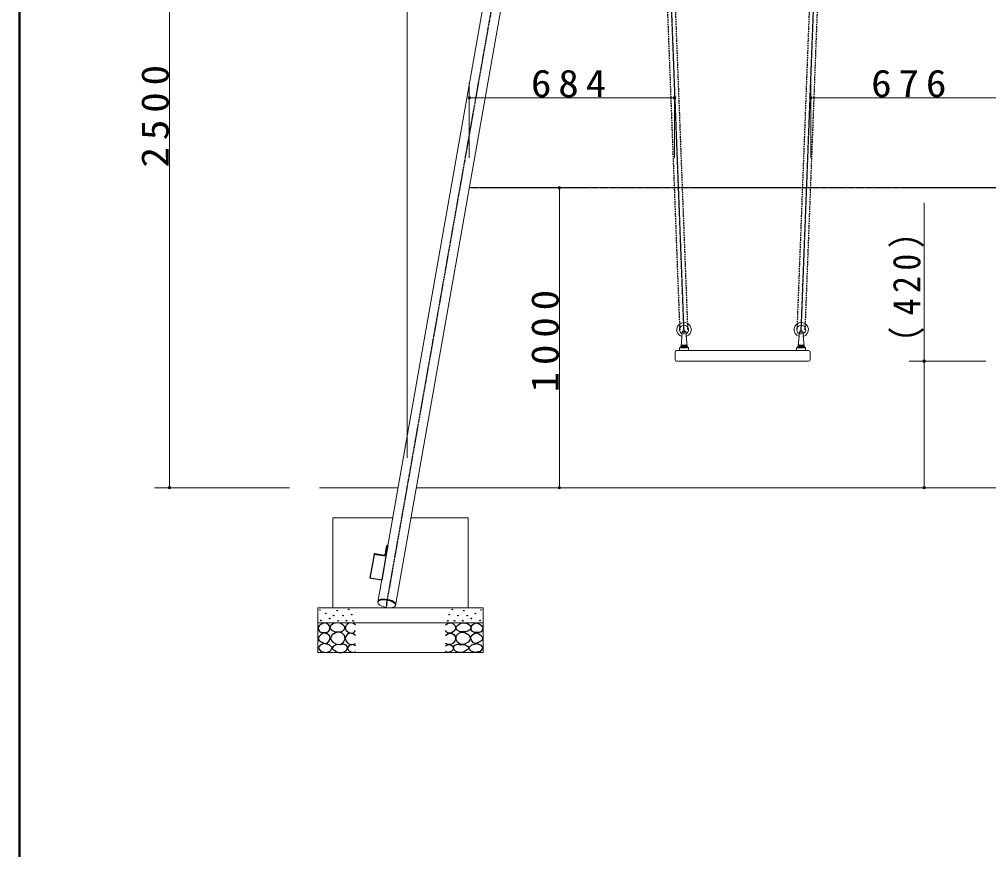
# Model space of a CAD drawing. Units: millimetres at full size. Extents: x -35408 to 0, y -49934 to 13350.
# Drawn here: x -19250 to -16020, y 1693 to 4462 of the extents above; entities that cross this region are included whole.
import ezdxf

# ---------------------------------------------------------------- set-up
doc = ezdxf.new("R2010")
doc.units = ezdxf.units.MM
doc.linetypes.add('USER2', pattern=[6, 3, -1, 1, -1])
doc.linetypes.add('USER4', pattern=[8, 5, -3])
for name, color, linetype, lineweight in [('A3図枠', 7, 'Continuous', 25), ('線', 2, 'Continuous', 25), ('補助', 2, 'Continuous', 25)]:
    doc.layers.add(name, color=color, linetype=linetype, lineweight=lineweight)
doc.styles.add('ＭＳ ゴシック', font='')
doc.styles.get('ＭＳ ゴシック').set_extended_font_data('MS Gothic')

# ---------------------------------------------------------------- blocks, each defined once
blk = doc.blocks.new('dimension_origin')
at = {"color": 0, "linetype": 'Continuous', "lineweight": -2}
blk.add_circle((0, 0), 1.25, dxfattribs=at)

msp = doc.modelspace()

# ---------------------------------------------------------------- linework, layer by layer
at = {"layer": 'A3図枠', "lineweight": 50}
msp.add_line((-19250, 13350), (-19250, 0), dxfattribs=at)
at = {"layer": '線', "color": 20, "linetype": 'USER2'}
for p, q in [((-18025.969, 2512.909), (-17517.216, 5398.191)), ((-17034.76, 3412.005), (-17105, 5239.95)), ((-16645.24, 3412.005), (-16575, 5239.95)), ((-11809.329, 3900), (-17750.671, 3900)), ((-18025.969, 2512.909), (-18028.048, 2501.117))]:
    msp.add_line(p, q, dxfattribs=at)
at = {"layer": '線', "color": 7, "lineweight": 13}
for p, q in [((-18055.759, 2518.162), (-17567.786, 5285.596)), ((-17996.178, 2507.656), (-17508.205, 5275.09)), ((-17044.712, 3370.689), (-17040.982, 3418.467)), ((-17025.288, 3370.689), (-17029.018, 3418.467)), ((-16654.712, 3370.689), (-16650.982, 3418.467)), ((-16635.288, 3370.689), (-16639.018, 3418.467)), ((-17050, 3358.2), (-17050, 3365.8)), ((-17048.8, 3367), (-17021.2, 3367)), ((-17020, 3358.2), (-17020, 3365.8)), ((-16660, 3358.2), (-16660, 3365.8)), ((-16658.8, 3367), (-16631.2, 3367)), ((-16630, 3358.2), (-16630, 3365.8)), ((-17065, 3352), (-17065, 3327)), ((-17060, 3357), (-16620, 3357)), ((-17048.8, 3357), (-17021.2, 3357)), ((-16658.8, 3357), (-16631.2, 3357)), ((-16615, 3352), (-16615, 3327)), ((-17060, 3322), (-16620, 3322)), ((-17988.431, 2900), (-18250, 2900)), ((-14810.25, 2900), (-17926.998, 2900)), ((-18205, 2800), (-18205, 2500)), ((-18006.064, 2800), (-18205, 2800)), ((-17755, 2800), (-17944.63, 2800)), ((-17755, 2500), (-17755, 2800)), ((-18055.759, 2518.162), (-18055.446, 2519.936)), ((-18255, 2500), (-18255, 2350)), ((-18255, 2500), (-17705, 2500)), ((-17996.178, 2507.656), (-17995.867, 2509.424)), ((-17705, 2350), (-17705, 2500)), ((-18255, 2450), (-17705, 2450)), ((-18255, 2350), (-17705, 2350))]:
    msp.add_line(p, q, dxfattribs=at)
at = {"layer": '線', "color": 4, "linetype": 'USER4'}
for p, q in [((-17048.576, 3426.485), (-17118.24, 5239.441)), ((-17022.095, 3427.503), (-17091.76, 5240.459)), ((-16657.905, 3427.503), (-16588.24, 5240.459)), ((-16631.424, 3426.485), (-16561.76, 5239.441))]:
    msp.add_line(p, q, dxfattribs=at)
at = {"layer": '線'}
for p, q in [((-17045.75, 3370), (-17024.25, 3370)), ((-17045.75, 3370), (-17045.75, 3367)), ((-17045.75, 3367), (-17024.25, 3367)), ((-17045.5, 3371), (-17045.5, 3370)), ((-17045.5, 3371), (-17024.5, 3371)), ((-17045.5, 3370), (-17024.5, 3370)), ((-17040, 3375.8), (-17030, 3375.8)), ((-17025.389, 3367), (-17026.193, 3370)), ((-17024.25, 3367), (-17025.054, 3370)), ((-17024.5, 3371), (-17024.5, 3370)), ((-17024.25, 3370), (-17024.25, 3367)), ((-16655.75, 3370), (-16634.25, 3370)), ((-16655.75, 3370), (-16655.75, 3367)), ((-16655.75, 3367), (-16634.25, 3367)), ((-16655.5, 3371), (-16655.5, 3370)), ((-16655.5, 3371), (-16634.5, 3371)), ((-16655.5, 3370), (-16634.5, 3370)), ((-16650, 3375.8), (-16640, 3375.8)), ((-16635.389, 3367), (-16636.193, 3370)), ((-16634.25, 3367), (-16635.054, 3370)), ((-16634.5, 3371), (-16634.5, 3370)), ((-16634.25, 3370), (-16634.25, 3367)), ((-18030.453, 2678.956), (-18025.665, 2706.111)), ((-18022.363, 2707.559), (-18028.739, 2671.401)), ((-18023.348, 2707.733), (-18022.363, 2707.559)), ((-18068.227, 2677.779), (-18082.186, 2598.615)), ((-18068.227, 2677.779), (-18068.108, 2678.52)), ((-18028.739, 2671.401), (-18068.227, 2677.779)), ((-18065.814, 2680.175), (-18035.602, 2675.295)), ((-18028.739, 2671.401), (-18042.698, 2592.237)), ((-18042.698, 2592.237), (-18082.186, 2598.615))]:
    msp.add_line(p, q, dxfattribs=at)
at = {"layer": '線', "color": 7, "lineweight": 13}
for centre, radius, start, end in [((-17035.336, 3426.994), 24, 92.13729, 253.59569), ((-17035.336, 3426.994), 15, 92.13729, 246.20496), ((-17035, 3418), 6, 4.46422, 175.53578), ((-17035.336, 3426.994), 24, 288.04255, 92.13729), ((-17035.336, 3426.994), 15, 296.52804, 92.13729), ((-16644.664, 3426.994), 24, 87.86271, 251.95745), ((-16644.664, 3426.994), 15, 87.86271, 243.47196), ((-16645, 3418), 6, 4.46422, 175.53578), ((-16644.664, 3426.994), 15, 293.79504, 87.86271), ((-16644.664, 3426.994), 24, 286.40431, 87.86271), ((-17048.8, 3365.8), 1.2, 90, 180), ((-17048.7, 3371), 4, 270, 355.53578), ((-17021.3, 3371), 4, 184.46422, 270), ((-17021.2, 3365.8), 1.2, 0, 90), ((-16658.8, 3365.8), 1.2, 90, 180), ((-16658.7, 3371), 4, 270, 355.53578), ((-16631.3, 3371), 4, 184.46422, 270), ((-16631.2, 3365.8), 1.2, 0, 90), ((-17060, 3352), 5, 90, 180), ((-17060, 3327), 5, 180, 270), ((-17048.8, 3358.2), 1.2, 180, 270), ((-17021.2, 3358.2), 1.2, 270, 0), ((-16658.8, 3358.2), 1.2, 180, 270), ((-16631.2, 3358.2), 1.2, 270, 0), ((-16620, 3352), 5, 0, 90), ((-16620, 3327), 5, 270, 0)]:
    msp.add_arc(centre, radius, start, end, dxfattribs=at)
at = {"layer": '線'}
for centre, radius, start, end in [((-17035, 3364.52), 12.339, 113.90552, 148.31866), ((-17035, 3364.52), 12.339, 31.68134, 66.09448), ((-16645, 3364.52), 12.339, 113.90552, 148.31866), ((-16645, 3364.52), 12.339, 31.68134, 66.09448), ((-18023.696, 2705.763), 2, 80, 170), ((-18066.133, 2678.201), 2, 80.8241, 170.8241), ((-18034.885, 2679.738), 4.5, 260.8241, 350)]:
    msp.add_arc(centre, radius, start, end, dxfattribs=at)
at = {"layer": '線', "color": 7, "lineweight": 13}
msp.add_ellipse((-18025.969, 2512.909), major_axis=(29.79, -5.253), ratio=0.39582, dxfattribs=at)
at = {"layer": '線'}
msp.add_ellipse((-18025.656, 2514.683), major_axis=(29.79, -5.253), ratio=0.39582, start_param=6.2826837, end_param=9.42477796, dxfattribs=at)
at = {"layer": '補助', "lineweight": 13}
for p, q in [((-17957.714, 3000), (-17957.714, 7018.8)), ((-18750, 2900), (-18750, 5400)), ((-17750.671, 4000), (-17750.671, 4250)), ((-17066.771, 4000), (-17066.771, 4250)), ((-16613.227, 4000.057), (-16613.227, 4250)), ((-17750.671, 4200), (-17066.771, 4200)), ((-16613.227, 4200), (-15936.771, 4200)), ((-17650.671, 3900), (-17400.671, 3900)), ((-17450.671, 3900), (-17450.671, 2900)), ((-16235, 2900), (-16235, 3849.381)), ((-16030, 3322), (-16285, 3322)), ((-18350, 2900), (-18800, 2900)), ((-17650.671, 2900), (-17400.671, 2900)), ((-16030, 2900), (-16285, 2900))]:
    msp.add_line(p, q, dxfattribs=at)
at = {"layer": '補助'}
for points in [[(-18232.551, 2449.402), (-18239.014, 2446.862), (-18245.225, 2443.382), (-18251.083, 2439.344), (-18254.731, 2433.877), (-18253.719, 2426.294), (-18248.711, 2419.935), (-18241.845, 2417.345), (-18234.136, 2417.084), (-18226.523, 2417.688), (-18220.194, 2420.252), (-18216.442, 2425.538), (-18215.125, 2431.976), (-18215.973, 2437.181), (-18218.927, 2442.115), (-18225.087, 2446.942)], [(-18193.127, 2449.493), (-18198.032, 2448.876), (-18203.669, 2446.79), (-18211.64, 2441.002), (-18215.292, 2434.086), (-18214.417, 2430.124), (-18210.696, 2425.707), (-18201.205, 2420.934), (-18191.235, 2419.49), (-18183.885, 2419.318), (-18176.369, 2420.842), (-18168.77, 2425.456), (-18165.016, 2431.653), (-18165.986, 2436.306), (-18170.693, 2441.654), (-18181.361, 2447.861)], [(-17766.873, 2449.493), (-17761.968, 2448.876), (-17756.331, 2446.79), (-17748.36, 2441.002), (-17744.708, 2434.086), (-17745.583, 2430.124), (-17749.304, 2425.707), (-17758.795, 2420.934), (-17768.765, 2419.49), (-17776.115, 2419.318), (-17783.631, 2420.842), (-17791.23, 2425.456), (-17794.984, 2431.653), (-17794.014, 2436.306), (-17789.307, 2441.654), (-17778.639, 2447.861)], [(-17727.449, 2449.402), (-17720.986, 2446.862), (-17714.775, 2443.382), (-17708.917, 2439.344), (-17705.269, 2433.877), (-17706.281, 2426.294), (-17711.289, 2419.935), (-17718.155, 2417.345), (-17725.864, 2417.084), (-17733.477, 2417.688), (-17739.806, 2420.252), (-17743.558, 2425.538), (-17744.875, 2431.976), (-17744.027, 2437.181), (-17741.073, 2442.115), (-17734.913, 2446.942)], [(-18235.086, 2416.45), (-18240.415, 2413.657), (-18245.859, 2409.479), (-18252.308, 2402.659), (-18254.731, 2395.855), (-18251.103, 2391.027), (-18244.592, 2386.666), (-18237.954, 2382.379), (-18231.284, 2380.329), (-18223.64, 2382.776), (-18217.343, 2389.201), (-18214.236, 2397.478), (-18215.759, 2405.994), (-18223.917, 2413.245)], [(-18205.831, 2385.163), (-18193.242, 2378.307), (-18179.883, 2377.324), (-18169.599, 2384.778), (-18164.747, 2396.515), (-18167.027, 2407.293), (-18173.936, 2415.436), (-18182.761, 2418.869), (-18193.938, 2417.598), (-18207.692, 2409.543), (-18213.669, 2398.678), (-18211.034, 2391.484)], [(-17754.169, 2385.163), (-17766.758, 2378.307), (-17780.117, 2377.324), (-17790.401, 2384.778), (-17795.253, 2396.515), (-17792.973, 2407.293), (-17786.064, 2415.436), (-17777.239, 2418.869), (-17766.062, 2417.598), (-17752.308, 2409.543), (-17746.331, 2398.678), (-17748.966, 2391.484)], [(-17724.914, 2416.45), (-17719.585, 2413.657), (-17714.141, 2409.479), (-17707.692, 2402.659), (-17705.269, 2395.855), (-17708.897, 2391.027), (-17715.408, 2386.666), (-17722.046, 2382.379), (-17728.716, 2380.329), (-17736.36, 2382.776), (-17742.657, 2389.201), (-17745.764, 2397.478), (-17744.241, 2405.994), (-17736.083, 2413.245)], [(-18235.905, 2380.517), (-18247.225, 2374.498), (-18254.036, 2365.683), (-18245.549, 2354.413), (-18227.114, 2350.299), (-18212.761, 2356.41), (-18207.335, 2366.782), (-18218.117, 2375.89)], [(-18178.802, 2376.373), (-18186.337, 2376.999), (-18194.479, 2375.562), (-18203.406, 2371.504), (-18207.723, 2366.102), (-18205.037, 2361.419), (-18199.074, 2356.912), (-18192.595, 2353.068), (-18185.289, 2350.695), (-18173.44, 2350.928), (-18163.124, 2355.02), (-18158.421, 2359.827), (-18156.367, 2365.561), (-18157.427, 2370.709), (-18161.503, 2375.292), (-18169.901, 2377.832)], [(-17781.198, 2376.373), (-17773.663, 2376.999), (-17765.521, 2375.562), (-17756.594, 2371.504), (-17752.277, 2366.102), (-17754.963, 2361.419), (-17760.926, 2356.912), (-17767.405, 2353.068), (-17774.711, 2350.695), (-17786.56, 2350.928), (-17796.876, 2355.02), (-17801.579, 2359.827), (-17803.633, 2365.561), (-17802.573, 2370.709), (-17798.497, 2375.292), (-17790.099, 2377.832)], [(-17724.095, 2380.517), (-17712.775, 2374.498), (-17705.964, 2365.683), (-17714.451, 2354.413), (-17732.886, 2350.299), (-17747.239, 2356.41), (-17752.665, 2366.782), (-17741.883, 2375.89)]]:
    msp.add_lwpolyline(points, close=True, dxfattribs=at)
for points in [[(-18130, 2443.299), (-18138.427, 2448.154), (-18147.11, 2449.636), (-18152.73, 2447.948), (-18157.883, 2444.249), (-18162.355, 2438.941), (-18164.22, 2432.209), (-18160.552, 2423.439), (-18152.496, 2417), (-18144.197, 2414.621), (-18136.971, 2415.733), (-18132.921, 2419.109), (-18130, 2423.654)], [(-17830, 2443.299), (-17821.573, 2448.154), (-17812.89, 2449.636), (-17807.27, 2447.948), (-17802.117, 2444.249), (-17797.645, 2438.941), (-17795.78, 2432.209), (-17799.448, 2423.439), (-17807.504, 2417), (-17815.803, 2414.621), (-17823.029, 2415.733), (-17827.079, 2419.109), (-17830, 2423.654)], [(-18130.317, 2407.178), (-18137.457, 2412.64), (-18145.526, 2415.099), (-18152.231, 2413.875), (-18158.199, 2410.03), (-18162.592, 2404.249), (-18164.22, 2397.039), (-18161.556, 2388.431), (-18155.348, 2381.513), (-18147.709, 2377.642), (-18140.139, 2376.761), (-18134.985, 2378.2), (-18130.317, 2380.88)], [(-17829.683, 2407.178), (-17822.543, 2412.64), (-17814.474, 2415.099), (-17807.769, 2413.875), (-17801.801, 2410.03), (-17797.408, 2404.249), (-17795.78, 2397.039), (-17798.444, 2388.431), (-17804.652, 2381.513), (-17812.291, 2377.642), (-17819.861, 2376.761), (-17825.015, 2378.2), (-17829.683, 2380.88)], [(-18130, 2372.642), (-18136.018, 2375.96), (-18143.307, 2376.761), (-18152.024, 2372.427), (-18156.298, 2365.671), (-18155.686, 2362.001), (-18152.813, 2357.75), (-18145.651, 2352.278), (-18138.238, 2350.462), (-18133.942, 2351.514), (-18130, 2353.631)], [(-17830, 2372.642), (-17823.982, 2375.96), (-17816.693, 2376.761), (-17807.976, 2372.427), (-17803.702, 2365.671), (-17804.314, 2362.001), (-17807.187, 2357.75), (-17814.349, 2352.278), (-17821.762, 2350.462), (-17826.058, 2351.514), (-17830, 2353.631)]]:
    msp.add_lwpolyline(points, dxfattribs=at)
for centre in [(-18248.394, 2492.177), (-18191.044, 2489.959), (-18152.583, 2494.091), (-17807.417, 2494.091), (-17768.956, 2489.959), (-17711.606, 2492.177), (-18245.225, 2457.323), (-18229.383, 2480.77), (-18216.392, 2463.977), (-18202.451, 2473.483), (-18187.559, 2456.373), (-18171.504, 2473.549), (-18159.881, 2456.521), (-18142.582, 2477.063), (-18137.717, 2455.98), (-17822.283, 2455.98), (-17817.418, 2477.063), (-17800.119, 2456.521), (-17788.496, 2473.549), (-17772.441, 2456.373), (-17757.549, 2473.483), (-17743.608, 2463.977), (-17730.617, 2480.77), (-17714.775, 2457.323)]:
    msp.add_circle(centre, 1, dxfattribs=at)

# ---------------------------------------------------------------- block references
at = {"layer": '補助', "lineweight": 13, "xscale": 3.33, "yscale": 3.33}
for p in [(-17750.671, 4200), (-16613.227, 4200)]:
    msp.add_blockref('dimension_origin', p, dxfattribs=at)
for p, rotation in [((-17066.771, 4200), 180), ((-17450.671, 3900), 270), ((-16235, 3322), 270), ((-18750, 2900), 90), ((-17450.671, 2900), 90), ((-16235, 2900), 90)]:
    msp.add_blockref('dimension_origin', p, dxfattribs=dict(at, rotation=rotation))

# ---------------------------------------------------------------- texts
at = {"layer": '補助', "char_height": 91.64, "attachment_point": 8, "rotation": 90, "style": 'ＭＳ ゴシック'}
for s, insert in [('\\T1.33;\\W1.1;2500', (-18751, 4150)), ('\\T1.33;\\W0.9;（420）', (-16236, 3586.524)), ('\\T1.33;\\W1.1;1000', (-17451.671, 3400))]:
    msp.add_mtext(s, dxfattribs=dict(at, insert=insert))
at = {"layer": '補助', "char_height": 91.64, "attachment_point": 8, "style": 'ＭＳ ゴシック'}
for s, insert in [('\\T1.33;\\W1.1;684', (-17408.721, 4201)), ('\\T1.33;\\W1.1;676', (-16274.999, 4201))]:
    msp.add_mtext(s, dxfattribs=dict(at, insert=insert))

doc.saveas('drawing.dxf')
